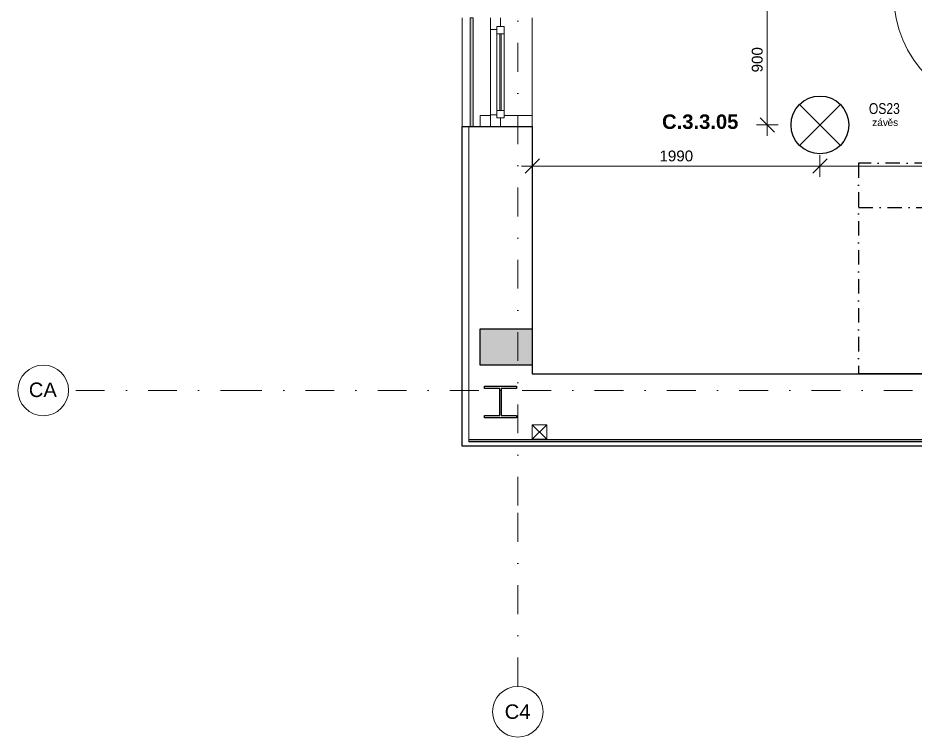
# Model space of a CAD drawing. Header units: millimetres. Extents: x -48393 to -1543, y -7799 to 13735.
# Drawn here: x -48393 to -42187, y -7799 to -2827 of the extents above; entities that cross this region are included whole.
import ezdxf

# ---------------------------------------------------------------- set-up
doc = ezdxf.new("R2010")
doc.units = ezdxf.units.MM
for name, pattern in [('HA_Dash_3mm-S1mm', [150, 100, -50]), ('HA_DashDot_10mm-S3mm', [500, 200, -150, 0, -150]), ('HA_DashDot_2_2mm-S0_6mm', [110, 50, -30, 0, -30]), ('HA_DashDot_4mm-S1mm', [200, 100, -50, 0, -50])]:
    doc.linetypes.add(name, pattern=pattern)
for name, color, linetype, lineweight in [('-UNDERLAY_A-FLOR-HRAL-OTLN', 9, 'Continuous', 9), ('A-____-____-DIMS', 9, 'Continuous', 5), ('A-____-____-DIMS-50', 9, 'Continuous', 5), ('A-AREA-____-IDEN', 9, 'Continuous', 9), ('A-COLS-____-MCUT', 9, 'Continuous', 25), ('A-DOOR-____-MCUT', 9, 'HA_DashDot_2_2mm-S0_6mm', 9), ('A-DOOR-____-OTLN', 9, 'Continuous', 9), ('A-DOOR-FRAM-OTLN', 9, 'Continuous', 9), ('A-FLOR-____-MCUT', 9, 'Continuous', 25), ('A-FLOR-____-OTLN', 9, 'Continuous', 9), ('A-FLOR-____-OVHD', 9, 'HA_DashDot_4mm-S1mm', 25), ('A-FLOR-____-PATT', 9, 'Continuous', 9), ('A-GENM-____-MCUT', 9, 'HA_Dash_3mm-S1mm', 25), ('A-GLAZ-____-MCUT', 9, 'Continuous', 5), ('A-GLAZ-____-OTLN', 9, 'Continuous', 5), ('A-ROOF-____-OTLN', 9, 'Continuous', 9), ('A-WALL-____-MCUT', 9, 'Continuous', 9), ('A-WALL-____-OTLN', 9, 'Continuous', 9), ('E-LITE-EQPM-IDEN', 9, 'Continuous', 9), ('E-LITE-EQPM-OTLN', 9, 'Continuous', 9), ('G-____-____-TEXT', 9, 'Continuous', 5), ('M-HVAC-DUCT-OTLN', 9, 'Continuous', 9), ('S-GRID-____-IDEN', 9, 'Continuous', 9), ('S-GRID-____-OTLN', 9, 'Continuous', 5)]:
    doc.layers.add(name, color=color, linetype=linetype, lineweight=lineweight)
doc.styles.add('Arial', font='arial.ttf', dxfattribs={"height": 100})
doc.styles.add('Arial_1', font='arial.ttf', dxfattribs={"height": 75})
doc.styles.add('Arial_2', font='arial.ttf', dxfattribs={"width": 0.8, "height": 75})
doc.styles.add('Arial_3', font='arial.ttf', dxfattribs={"height": 50})
doc.styles.add('Arial_B', font='arialbd.ttf', dxfattribs={"height": 100})
doc.dimstyles.new('Inner_Dimensions', dxfattribs={"dimscale": 304.8, "dimtxt": 76.519455, "dimasz": 0.328084, "dimexe": 0.246063, "dimexo": 0.0625, "dimgap": 0.032808, "dimtad": 1, "dimdec": 0, "dimzin": 0, "dimdsep": 46, "dimtxsty": 'Arial_1', "dimblk1": 'OBLIQUE', "dimblk2": 'OBLIQUE', "dimsah": 1, "dimcen": 0.09, "dimdle": 0.246063, "dimazin": 0, "dimtfac": 1, "dimtdec": 4, "dimtix": 1, "dimtmove": 0, "dimatfit": 3, "dimfxl": 0.246063, "dimfxlon": 1, "dimtvp": 1, "dimtolj": 1, "dimtzin": 0, "dimlwd": 9, "dimlwe": 9, "dimarcsym": 2})

# ---------------------------------------------------------------- blocks, each defined once
blk = doc.blocks.new('BD Libus_IFC_ifc-1-DPS_3NP-C')
at = {"layer": 'A-COLS-____-MCUT', "color": 7}
for p, q in [((-45164.9, -5387.8), (-45164.9, -5371.8)), ((-45164.9, -5371.8), (-44944.9, -5371.8)), ((-45059.7, -5387.8), (-45164.9, -5387.8)), ((-45059.7, -5575.8), (-45059.7, -5387.8)), ((-44944.9, -5387.8), (-45050.2, -5387.8)), ((-45050.2, -5387.8), (-45050.2, -5575.8)), ((-44944.9, -5371.8), (-44944.9, -5387.8)), ((-45164.9, -5591.8), (-45164.9, -5575.8)), ((-45164.9, -5575.8), (-45059.7, -5575.8)), ((-45050.2, -5575.8), (-44944.9, -5575.8)), ((-44944.9, -5575.8), (-44944.9, -5591.8)), ((-44944.9, -5591.8), (-45164.9, -5591.8))]:
    blk.add_line(p, q, dxfattribs=at)
at = {"layer": 'A-GENM-____-MCUT', "color": 7, "linetype": 'Continuous'}
for p, q in [((-45164.9, -5387.8), (-45164.9, -5371.8)), ((-45164.9, -5371.8), (-44944.9, -5371.8)), ((-45059.7, -5387.8), (-45164.9, -5387.8)), ((-45059.7, -5575.8), (-45059.7, -5387.8)), ((-44944.9, -5387.8), (-45050.2, -5387.8)), ((-45050.2, -5387.8), (-45050.2, -5575.8)), ((-44944.9, -5371.8), (-44944.9, -5387.8)), ((-45164.9, -5591.8), (-45164.9, -5575.8)), ((-45164.9, -5575.8), (-45059.7, -5575.8)), ((-45050.2, -5575.8), (-44944.9, -5575.8)), ((-44944.9, -5575.8), (-44944.9, -5591.8)), ((-44944.9, -5591.8), (-45164.9, -5591.8))]:
    blk.add_line(p, q, dxfattribs=at)
blk = doc.blocks.new('Railing - Railing-1635777-DPS_3NP-C')
at = {"layer": '-UNDERLAY_A-FLOR-HRAL-OTLN'}
blk.add_hatch(color=256, dxfattribs=at).paths.add_polyline_path([(-45244.9, -3576.8), (-45244.9, -2826.8), (-45264.9, -2826.8), (-45264.9, -3576.8)])
for p, q in [((-45264.9, -2826.8), (-45244.9, -2826.8)), ((-45264.9, -2826.8), (-45264.9, -3576.8)), ((-45244.9, -3576.8), (-45244.9, -2826.8)), ((-45244.9, -3576.8), (-45264.9, -3576.8))]:
    blk.add_line(p, q, dxfattribs=at)
blk = doc.blocks.new('HA_WD_SinglePanel - 750x2100-2009430-DPS_3NP-C')
at = {"layer": 'A-GLAZ-____-MCUT'}
for p, q in [((-375, 70), (-295, 70)), ((-295, 70), (-295, 25)), ((295, 25), (295, 70)), ((295, 70), (375, 70)), ((-315, 0), (-375, 0)), ((-315, -25), (-315, 25)), ((-315, 25), (-265, 25)), ((-265, 25), (-265, -25)), ((265, 5), (-265, 5)), ((265, -25), (265, 25)), ((265, 25), (315, 25)), ((315, 25), (315, -25)), ((375, 0), (315, 0)), ((-265, -25), (-315, -25)), ((265, -5), (-265, -5)), ((315, -25), (265, -25))]:
    blk.add_line(p, q, dxfattribs=at)
at = {"layer": 'A-GLAZ-____-OTLN'}
for p, q in [((-295, 70), (295, 70)), ((-315, 25), (-315, -25)), ((-315, 25), (315, 25)), ((265, 25), (-265, 25)), ((315, 25), (315, -25)), ((315, -25), (-315, -25)), ((265, -25), (-265, -25))]:
    blk.add_line(p, q, dxfattribs=at)
blk = doc.blocks.new('HA_LF_GenericSymbol - OS23_pokoje-1614891-DPS_3NP-C')
at = {"layer": 'E-LITE-EQPM-OTLN', "color": 11, "lineweight": 25}
for p, q in [((141.4, 141.4), (-141.4, -141.4)), ((-141.4, 141.4), (141.4, -141.4))]:
    blk.add_line(p, q, dxfattribs=at)
blk.add_circle((0, 0), 200, dxfattribs=at)
blk = doc.blocks.new('HA_DR_Single_Swing_Solid - In_BJ_800x2100-2040331-DPS_3NP-C')
at = {"layer": 'A-DOOR-____-MCUT'}
for p, q in [((-400, 57.5), (400, 57.5)), ((-400, -57.5), (400, -57.5))]:
    blk.add_line(p, q, dxfattribs=at)
at = {"layer": 'A-DOOR-____-OTLN'}
for p, q in [((-400, -17.5), (-400, -57.5)), ((-400, -17.5), (400, -17.5)), ((-400, -57.5), (400, -57.5)), ((400, -17.5), (400, -57.5))]:
    blk.add_line(p, q, dxfattribs=at)
at = {"layer": 'A-DOOR-____-OTLN', "lineweight": 5}
blk.add_line((400, -857.5), (400, -57.5), dxfattribs=at)
blk.add_arc((400, -57.5), 800, 180, 270, dxfattribs=at)
at = {"layer": 'A-DOOR-FRAM-OTLN'}
for p, q in [((-400, 57.5), (-450, 57.5)), ((-450, 57.5), (-450, -57.5)), ((400, 57.5), (-400, 57.5)), ((-400, 57.5), (-400, -57.5)), ((400, -57.5), (400, 57.5)), ((400, 57.5), (450, 57.5)), ((450, 57.5), (450, -57.5)), ((-450, -57.5), (-400, -57.5)), ((450, -57.5), (400, -57.5))]:
    blk.add_line(p, q, dxfattribs=at)
blk = doc.blocks.new('VĚNEC C4 - VĚNEC C4-2082188-DPS_3NP-C')
at = {"layer": 'A-FLOR-____-PATT'}
h = blk.add_hatch(color=256, dxfattribs=at)
h.paths.add_polyline_path([(-45194.9, -5226.8), (-44834.9, -5226.8), (-44834.9, -4976.8), (-45194.9, -4976.8)])
h.paths.add_polyline_path([(-45194.9, 4967.7), (-44834.9, 4967.7), (-44834.9, 5250.8), (-45194.9, 5250.8), (-45194.9, 4995.7)])
at = {"layer": 'A-FLOR-____-MCUT'}
for p, q in [((-45194.9, 4967.7), (-45194.9, 5250.8)), ((-45194.9, 5250.8), (-44834.9, 5250.8)), ((-44834.9, 5250.8), (-44834.9, 4967.7)), ((-44834.9, 4967.7), (-45194.9, 4967.7)), ((-45194.9, -5226.8), (-45194.9, -4976.8)), ((-45194.9, -4976.8), (-44834.9, -4976.8)), ((-44834.9, -4976.8), (-44834.9, -5226.8)), ((-44834.9, -5226.8), (-45194.9, -5226.8))]:
    blk.add_line(p, q, dxfattribs=at)
at = {"layer": 'A-FLOR-____-OTLN'}
for p, q in [((-45194.9, 3573.2), (-45194.9, 3571.2)), ((-45124.9, 3571.2), (-45194.9, 3571.2)), ((-44834.9, 2573.2), (-44834.9, 3573.2)), ((-45194.9, -276.8), (-45194.9, -901.8)), ((-44834.9, -901.8), (-44834.9, -276.8)), ((-44834.9, -3500.9), (-44834.9, -2826.8)), ((-45194.9, -3500.9), (-45194.9, -3576.8)), ((-45194.9, -3500.9), (-45124.9, -3500.9)), ((-45029.9, -3500.9), (-44834.9, -3500.9)), ((-44834.9, -3576.8), (-44834.9, -3500.9))]:
    blk.add_line(p, q, dxfattribs=at)
blk = doc.blocks.new('Grid - Radius 3_5mm-353793-DPS_3NP-C')
at = {"layer": 'S-GRID-____-IDEN'}
blk.add_circle((0, 0), 3.5, dxfattribs=at)
blk = doc.blocks.new('DIMBLOCK71-DPS_3NP-C')
at = {"layer": 'A-____-____-DIMS-50', "lineweight": 9, "transparency": 16777216}
for p, q in [((-44834.9, -3775.8), (-44834.9, -3925.8)), ((-44834.9, -3850.8), (-44834.9, -3775.8)), ((-42844.9, -3775.8), (-42844.9, -3925.8)), ((-42844.9, -3850.8), (-42844.9, -3775.8)), ((-44834.9, -3850.8), (-44784.9, -3800.8)), ((-42844.9, -3850.8), (-42794.9, -3800.8)), ((-44909.9, -3850.8), (-42844.9, -3850.8)), ((-44834.9, -3850.8), (-44884.9, -3900.8)), ((-42844.9, -3850.8), (-42894.9, -3900.8))]:
    blk.add_line(p, q, dxfattribs=at)
at = {"layer": 'A-____-____-DIMS-50', "color": 0, "lineweight": 9, "transparency": 16777216, "insert": (-43955.3, -3743.4), "char_height": 75, "width": 276.883, "attachment_point": 1, "line_spacing_factor": 0.941778, "style": 'Arial_1'}
blk.add_mtext('1990', dxfattribs=at)
blk = doc.blocks.new('_Oblique')
at = {"color": 0, "linetype": 'ByBlock', "lineweight": -2}
blk.add_line((-0.5, -0.5), (0.5, 0.5), dxfattribs=at)
blk = doc.blocks.new('DIMBLOCK72-DPS_3NP-C')
at = {"layer": 'A-____-____-DIMS-50', "lineweight": 9, "transparency": 16777216}
for p, q in [((-42844.9, -3775.8), (-42844.9, -3925.8)), ((-42844.9, -3850.8), (-42844.9, -3775.8)), ((-40824.9, -3775.8), (-40824.9, -3925.8)), ((-40824.9, -3850.8), (-40824.9, -3775.8)), ((-42844.9, -3850.8), (-42794.9, -3800.8)), ((-40824.9, -3850.8), (-40774.9, -3800.8)), ((-42844.9, -3850.8), (-42894.9, -3900.8)), ((-42844.9, -3850.8), (-40749.9, -3850.8)), ((-40824.9, -3850.8), (-40874.9, -3900.8))]:
    blk.add_line(p, q, dxfattribs=at)
at = {"layer": 'A-____-____-DIMS-50', "color": 0, "lineweight": 9, "transparency": 16777216, "insert": (-41950.3, -3743.4), "char_height": 75, "width": 276.883, "attachment_point": 1, "line_spacing_factor": 0.941778, "style": 'Arial_1'}
blk.add_mtext('2020', dxfattribs=at)
blk = doc.blocks.new('DIMBLOCK107-DPS_3NP-C')
at = {"layer": 'A-____-____-DIMS-50', "lineweight": 9, "transparency": 16777216}
for p, q in [((-43209.2, -3641.8), (-43209.2, -2591.8)), ((-43284.2, -2666.8), (-43134.2, -2666.8)), ((-43209.2, -2666.8), (-43284.2, -2666.8)), ((-43209.2, -2666.8), (-43259.2, -2616.8)), ((-43209.2, -2666.8), (-43159.2, -2716.8)), ((-43209.2, -3566.8), (-43259.2, -3516.8)), ((-43134.2, -3566.8), (-43284.2, -3566.8)), ((-43209.2, -3566.8), (-43159.2, -3616.8)), ((-43209.2, -3566.8), (-43134.2, -3566.8))]:
    blk.add_line(p, q, dxfattribs=at)
at = {"layer": 'A-____-____-DIMS-50', "color": 0, "lineweight": 9, "transparency": 16777216, "insert": (-43316.6, -3203.3), "char_height": 75, "width": 207.662, "attachment_point": 1, "rotation": 90, "line_spacing_factor": 0.941778, "style": 'Arial_1'}
blk.add_mtext('900', dxfattribs=at)

msp = doc.modelspace()

# ---------------------------------------------------------------- linework, layer by layer
at = {"layer": 'A-FLOR-____-OVHD'}
for p, q in [((-42578.6, -3831.9), (-42578.6, -5285.7)), ((-41691.2, -3831.9), (-42578.6, -3831.9)), ((-42578.6, -4137.4), (-41691.2, -4137.4))]:
    msp.add_line(p, q, dxfattribs=at)
at = {"layer": 'A-ROOF-____-OTLN'}
msp.add_line((-42578.6, -5285.7), (-41691.2, -5285.7), dxfattribs=at)
at = {"layer": 'A-WALL-____-MCUT', "lineweight": 25}
for p, q in [((-45319.9, -3576.8), (-44834.9, -3576.8)), ((-45319.9, -5786.8), (-45319.9, -3576.8)), ((-44834.9, -3576.8), (-44834.9, -5286.8)), ((-44834.9, -5286.8), (-40824.9, -5286.8)), ((-45274.9, -5741.8), (-37149.9, -5741.8)), ((-37149.9, -5756.8), (-45274.9, -5756.8)), ((-36134.9, -5786.8), (-45319.9, -5786.8))]:
    msp.add_line(p, q, dxfattribs=at)
at = {"layer": 'A-WALL-____-OTLN'}
for p, q in [((-45319.9, -2826.8), (-45319.9, -3576.8)), ((-44834.9, -3500.9), (-44834.9, -2826.8)), ((-45274.9, -3576.8), (-45274.9, -5756.8))]:
    msp.add_line(p, q, dxfattribs=at)
at = {"layer": 'M-HVAC-DUCT-OTLN', "lineweight": 5}
for p, q in [((-44734.9, -5740.1), (-44834.9, -5640.1)), ((-44734.9, -5640.1), (-44834.9, -5740.1)), ((-44734.9, -5640.1), (-44834.9, -5640.1)), ((-44834.9, -5640.1), (-44834.9, -5740.1)), ((-44734.9, -5740.1), (-44734.9, -5640.1)), ((-44834.9, -5740.1), (-44734.9, -5740.1))]:
    msp.add_line(p, q, dxfattribs=at)
at = {"layer": 'S-GRID-____-OTLN', "linetype": 'HA_DashDot_10mm-S3mm', "lineweight": 9}
for p, q in [((-44934.9, -6198.9), (-44934.9, 12134.7)), ((-46792.8, -5401.8), (-48042.8, -5401.8)), ((-22199.7, -5401.8), (-46792.8, -5401.8)), ((-44934.9, -7448.9), (-44934.9, -6198.9))]:
    msp.add_line(p, q, dxfattribs=at)

# ---------------------------------------------------------------- block references
at = {"layer": '-UNDERLAY_A-FLOR-HRAL-OTLN'}
msp.add_blockref('Railing - Railing-1635777-DPS_3NP-C', (0, 0), dxfattribs=at)
at = {"lineweight": 5}
msp.add_blockref('BD Libus_IFC_ifc-1-DPS_3NP-C', (0, 0), dxfattribs=at)
at = {"layer": 'A-DOOR-____-OTLN'}
msp.add_blockref('HA_DR_Single_Swing_Solid - In_BJ_800x2100-2040331-DPS_3NP-C', (-41934.9, -2609.3), dxfattribs=at)
at = {"layer": 'A-FLOR-____-OTLN'}
msp.add_blockref('VĚNEC C4 - VĚNEC C4-2082188-DPS_3NP-C', (0, 0), dxfattribs=at)
at = {"layer": 'A-GLAZ-____-OTLN', "rotation": 89.9999999999999}
msp.add_blockref('HA_WD_SinglePanel - 750x2100-2009430-DPS_3NP-C', (-45054.9, -3201.8), dxfattribs=at)
at = {"layer": 'E-LITE-EQPM-OTLN', "color": 11, "lineweight": 25}
msp.add_blockref('HA_LF_GenericSymbol - OS23_pokoje-1614891-DPS_3NP-C', (-42844.9, -3566.8), dxfattribs=at)
at = {"layer": 'S-GRID-____-IDEN', "xscale": 49.99999999999998, "yscale": 49.99999999999998, "zscale": 49.99999999999998, "rotation": 90}
msp.add_blockref('Grid - Radius 3_5mm-353793-DPS_3NP-C', (-48217.8, -5401.8), dxfattribs=at)
at = {"layer": 'S-GRID-____-IDEN', "xscale": 49.99999999999998, "yscale": 49.99999999999998, "zscale": 49.99999999999998}
msp.add_blockref('Grid - Radius 3_5mm-353793-DPS_3NP-C', (-44934.9, -7623.9), dxfattribs=at)

# ---------------------------------------------------------------- texts
at = {"layer": 'A-AREA-____-IDEN', "lineweight": 5, "insert": (-43937.3, -3494.1), "char_height": 100, "width": 653.375, "attachment_point": 1, "style": 'Arial_B'}
msp.add_mtext('C.3.3.05', dxfattribs=at)
at = {"layer": 'E-LITE-EQPM-IDEN', "lineweight": 5, "insert": (-42506.7, -3415.8), "char_height": 75, "width": 262.953, "attachment_point": 1, "style": 'Arial_2'}
msp.add_mtext('OS23', dxfattribs=at)
at = {"layer": 'G-____-____-TEXT', "color": 11, "lineweight": 9, "char_height": 50, "attachment_point": 1, "style": 'Arial_3'}
for s, insert, width in [('záv', (-42483.3, -3524), 128.27), ('ěs', (-42377.5, -3524), 92.194)]:
    msp.add_mtext(s, dxfattribs=dict(at, insert=insert, width=width))
at = {"layer": 'S-GRID-____-IDEN', "lineweight": 5, "char_height": 100, "attachment_point": 1, "style": 'Arial'}
for s, insert, width in [('CA', (-48317.6, -5347.9), 240.506), ('C4', (-45025.8, -7573.2), 220.464)]:
    msp.add_mtext(s, dxfattribs=dict(at, insert=insert, width=width))

# ---------------------------------------------------------------- dimensions: what is measured, and where the dimension line sits
at = {"layer": 'A-____-____-DIMS', "lineweight": 9}
dim = msp.add_linear_dim(base=(-43209.2, -2666.8), p1=(-43134.2, -3566.8), p2=(-43284.2, -2666.8), angle=90, dimstyle='Inner_Dimensions', override={"dimpost": '<>', "dimfxl": 912.41438}, dxfattribs=at)
dim.commit()
dim.dimension.update_dxf_attribs({"geometry": 'DIMBLOCK107-DPS_3NP-C', "text_midpoint": (-43257.5, -3116.8)})
for base, p1, p2, override, picture, middle in [((-42844.9, -3850.8), (-44834.9, -3775.8), (-42844.9, -3775.8), {"dimpost": '<>', "dimfxl": 1990}, 'DIMBLOCK71-DPS_3NP-C', (-43839.9, -3802.5)), ((-40824.9, -3850.8), (-42844.9, -3775.8), (-40824.9, -3775.8), {"dimpost": '<>', "dimfxl": 2020}, 'DIMBLOCK72-DPS_3NP-C', (-41834.9, -3802.5))]:
    dim = msp.add_linear_dim(base=base, p1=p1, p2=p2, dimstyle='Inner_Dimensions', override=override, dxfattribs=at)
    dim.commit()
    dim.dimension.update_dxf_attribs({"geometry": picture, "text_midpoint": middle})

doc.saveas('drawing.dxf')
